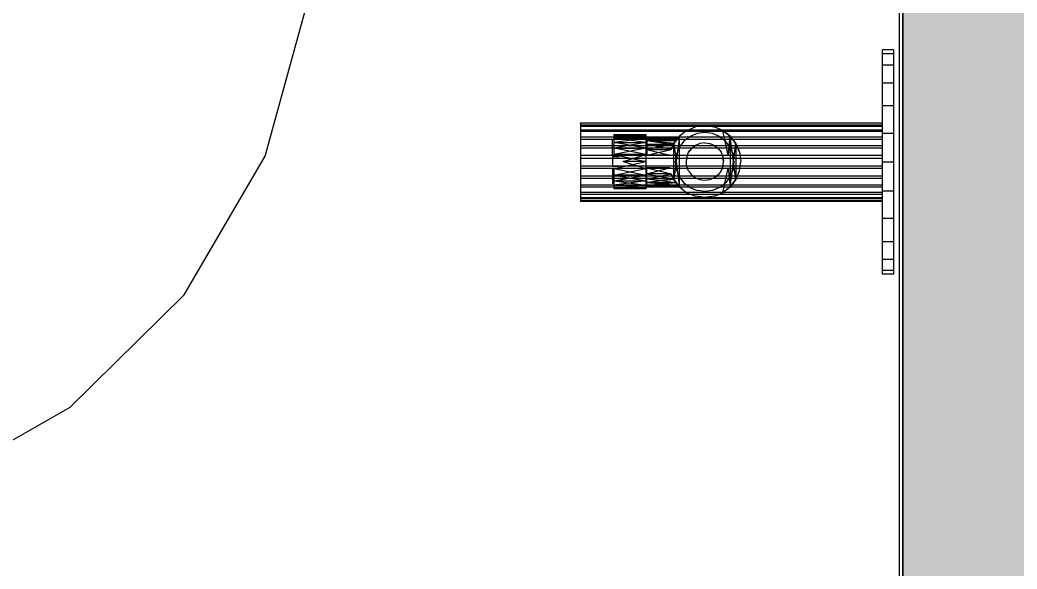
# Model space of a CAD drawing. Header units: inches. Extents: x 0 to 54693, y 0 to 31146.
# Drawn here: x 51013.5 to 51284.2, y 9166.4 to 9315.4 of the extents above; entities that cross this region are included whole.
import ezdxf

# ---------------------------------------------------------------- set-up
doc = ezdxf.new("R2010")
doc.units = ezdxf.units.IN
doc.header["$MEASUREMENT"] = 0
doc.layers.add('Added', color=3, linetype='Continuous')

msp = doc.modelspace()

# ---------------------------------------------------------------- linework, layer by layer
at = {"layer": 'Added', "linetype": 'Continuous', "lineweight": -2, "ltscale": 0.18}
for p, q in [((51253.23, 18348.31), (51253.23, 5148.32)), ((51252.23, 9843.35), (51252.23, 7968.35)), ((51252.23, 9843.35), (51252.23, 7968.35)), ((51253.23, 7968.35), (51253.23, 9843.35)), ((51253.23, 9843.35), (51253.23, 7968.35)), ((51253.23, 7968.35), (51253.23, 9843.35)), ((51080.1, 9278.44), (51091.65, 9320.47)), ((51247.67, 9246.41), (51247.67, 9307.3)), ((51250.67, 9307.3), (51247.67, 9307.3)), ((51250.67, 9306.26), (51247.67, 9306.26)), ((51250.67, 9307.3), (51250.67, 9246.41)), ((51247.67, 9303.22), (51250.67, 9303.22)), ((51247.67, 9298.38), (51250.67, 9298.38)), ((51250.67, 9292.08), (51247.67, 9292.08)), ((51165.67, 9287.5), (51247.67, 9287.5)), ((51165.67, 9287.5), (51165.67, 9266.21)), ((51165.67, 9287.41), (51165.67, 9287.5)), ((51247.67, 9287.41), (51165.67, 9287.41)), ((51247.67, 9286.86), (51165.67, 9286.86)), ((51165.67, 9286.61), (51247.67, 9286.61)), ((51194.56, 9285.42), (51196.91, 9286.39)), ((51199.43, 9286.73), (51196.91, 9286.39)), ((51199.43, 9286.73), (51201.96, 9286.39)), ((51204.31, 9285.42), (51201.96, 9286.39)), ((51247.67, 9287.41), (51247.67, 9287.5)), ((51165.67, 9285.55), (51247.67, 9285.55)), ((51247.67, 9285.13), (51165.67, 9285.13)), ((51247.67, 9283.63), (51165.67, 9283.63)), ((51165.67, 9283.1), (51247.67, 9283.1)), ((51183.42, 9284.34), (51174.85, 9284.09)), ((51183.42, 9284.09), (51174.85, 9284.34)), ((51174.85, 9284.34), (51183.42, 9284.34)), ((51174.85, 9278.88), (51174.85, 9284.34)), ((51174.85, 9284.09), (51183.42, 9284.09)), ((51174.85, 9283.36), (51183.42, 9284.09)), ((51183.42, 9283.36), (51174.85, 9283.36)), ((51183.42, 9282.19), (51174.85, 9283.36)), ((51183.42, 9283.36), (51174.85, 9282.19)), ((51183.42, 9284.34), (51183.42, 9269.61)), ((51192.32, 9283.58), (51183.68, 9283.58)), ((51183.68, 9283.58), (51183.68, 9283.36)), ((51183.68, 9283.36), (51192.32, 9283.58)), ((51183.68, 9283.58), (51192.15, 9283.36)), ((51183.68, 9282.7), (51192.15, 9283.36)), ((51192.15, 9283.36), (51183.68, 9283.36)), ((51183.68, 9283.36), (51191.64, 9282.7)), ((51183.68, 9283.36), (51183.68, 9278.69)), ((51192.53, 9283.88), (51190.98, 9272.1)), ((51192.53, 9283.88), (51190.98, 9281.86)), ((51191.64, 9282.7), (51192.15, 9283.36)), ((51192.15, 9283.36), (51191.64, 9282.7)), ((51192.15, 9283.36), (51192.32, 9283.58)), ((51192.32, 9283.58), (51192.15, 9283.36)), ((51192.53, 9270.07), (51192.53, 9283.88)), ((51194.56, 9285.42), (51192.54, 9283.87)), ((51195.43, 9283.78), (51193.78, 9282.51)), ((51197.36, 9284.58), (51195.43, 9283.78)), ((51199.43, 9284.85), (51197.36, 9284.58)), ((51201.5, 9284.58), (51199.43, 9284.85)), ((51203.43, 9283.78), (51201.5, 9284.58)), ((51203.43, 9283.78), (51205.09, 9282.51)), ((51204.31, 9285.42), (51206.33, 9283.87)), ((51205.81, 9278.69), (51204.32, 9285.44)), ((51206.34, 9283.88), (51204.32, 9285.44)), ((51206.34, 9283.88), (51205.81, 9278.69)), ((51205.81, 9278.69), (51206.34, 9283.88)), ((51206.33, 9283.87), (51207.88, 9281.85)), ((51207.89, 9272.1), (51206.34, 9283.88)), ((51206.34, 9283.88), (51206.34, 9270.07)), ((51207.89, 9281.86), (51206.34, 9283.88)), ((51247.67, 9284.73), (51250.67, 9284.73)), ((51247.67, 9281.26), (51165.67, 9281.26)), ((51247.67, 9280.63), (51165.67, 9280.63)), ((51174.41, 9278.77), (51174.41, 9282.98)), ((51183.42, 9280.66), (51174.85, 9282.19)), ((51183.42, 9282.19), (51174.85, 9280.66)), ((51174.85, 9282.19), (51183.42, 9282.19)), ((51183.42, 9280.66), (51174.85, 9278.88)), ((51183.42, 9278.88), (51174.85, 9280.66)), ((51174.85, 9280.66), (51183.42, 9280.66)), ((51183.68, 9282.7), (51191.64, 9282.7)), ((51183.68, 9282.7), (51190.91, 9281.65)), ((51190.99, 9281.85), (51183.68, 9282.7)), ((51183.68, 9281.65), (51190.99, 9281.85)), ((51190.91, 9281.65), (51183.68, 9281.65)), ((51190.34, 9280.28), (51183.68, 9281.65)), ((51190.91, 9281.65), (51183.68, 9280.28)), ((51190.34, 9280.28), (51190.91, 9281.65)), ((51190.91, 9281.65), (51190.34, 9280.28)), ((51190.98, 9272.1), (51190.98, 9281.86)), ((51190.98, 9281.86), (51192.53, 9270.07)), ((51190.99, 9281.85), (51191.64, 9282.7)), ((51191.64, 9282.7), (51190.99, 9281.85)), ((51192.5, 9280.85), (51191.71, 9278.93)), ((51193.78, 9282.51), (51192.5, 9280.85)), ((51195.03, 9279.52), (51195.84, 9280.57)), ((51195.84, 9280.57), (51195.03, 9279.52)), ((51195.84, 9280.57), (51196.89, 9281.38)), ((51196.89, 9281.38), (51195.84, 9280.57)), ((51198.12, 9281.88), (51196.89, 9281.38)), ((51199.43, 9282.06), (51198.12, 9281.88)), ((51199.43, 9282.06), (51200.75, 9281.88)), ((51201.97, 9281.38), (51200.75, 9281.88)), ((51201.97, 9281.38), (51203.03, 9280.57)), ((51203.03, 9280.57), (51203.83, 9279.52)), ((51206.36, 9280.85), (51205.09, 9282.51)), ((51206.34, 9270.07), (51207.89, 9281.86)), ((51206.36, 9280.85), (51207.16, 9278.93)), ((51208.85, 9279.5), (51207.88, 9281.85)), ((51207.88, 9281.85), (51208.85, 9279.5)), ((51207.89, 9281.86), (51207.89, 9272.1)), ((51058.05, 9240.83), (51080.1, 9278.44)), ((51247.67, 9278.59), (51165.67, 9278.59)), ((51165.67, 9277.92), (51247.67, 9277.92)), ((51176.22, 9278.25), (51174.41, 9278.25)), ((51174.41, 9278.25), (51174.41, 9275.71)), ((51183.42, 9278.88), (51174.85, 9278.88)), ((51174.85, 9278.88), (51183.42, 9276.98)), ((51177.24, 9276.98), (51183.42, 9278.88)), ((51183.68, 9280.28), (51190.34, 9280.28)), ((51183.68, 9278.69), (51190.34, 9280.28)), ((51183.68, 9280.28), (51189.91, 9278.69)), ((51189.91, 9278.69), (51183.68, 9278.69)), ((51191.43, 9276.85), (51191.71, 9278.93)), ((51194.53, 9278.29), (51194.35, 9276.98)), ((51194.53, 9278.29), (51194.35, 9276.98)), ((51194.53, 9278.29), (51195.03, 9279.52)), ((51203.83, 9279.52), (51204.34, 9278.29)), ((51204.51, 9276.98), (51204.34, 9278.29)), ((51204.34, 9278.29), (51204.51, 9276.98)), ((51207.43, 9276.85), (51207.16, 9278.93)), ((51208.85, 9279.5), (51209.18, 9276.98)), ((51165.67, 9275.79), (51247.67, 9275.79)), ((51247.67, 9275.12), (51165.67, 9275.12)), ((51174.41, 9275.71), (51176.22, 9275.71)), ((51174.41, 9275.19), (51174.41, 9270.98)), ((51174.85, 9275.07), (51183.42, 9276.98)), ((51183.42, 9275.07), (51174.85, 9275.07)), ((51174.85, 9273.3), (51183.42, 9275.07)), ((51174.85, 9275.07), (51183.42, 9273.3)), ((51174.85, 9269.61), (51174.85, 9275.07)), ((51183.42, 9276.98), (51177.24, 9276.98)), ((51177.24, 9276.98), (51183.42, 9275.07)), ((51183.68, 9275.27), (51190.34, 9273.68)), ((51183.68, 9273.68), (51189.91, 9275.27)), ((51189.91, 9275.27), (51183.68, 9275.27)), ((51183.68, 9270.37), (51183.68, 9275.27)), ((51191.71, 9274.78), (51191.43, 9276.85)), ((51194.53, 9275.66), (51194.35, 9276.98)), ((51195.03, 9274.44), (51194.53, 9275.66)), ((51204.34, 9275.66), (51203.83, 9274.44)), ((51203.83, 9274.44), (51204.34, 9275.66)), ((51204.32, 9268.52), (51205.81, 9275.27)), ((51204.34, 9275.66), (51204.51, 9276.98)), ((51205.81, 9275.27), (51206.34, 9270.07)), ((51207.16, 9274.78), (51207.43, 9276.85)), ((51208.85, 9274.45), (51209.18, 9276.98)), ((51250.67, 9276.85), (51247.67, 9276.85)), ((51165.67, 9273.07), (51247.67, 9273.07)), ((51165.67, 9272.45), (51247.67, 9272.45)), ((51183.42, 9273.3), (51174.85, 9273.3)), ((51174.85, 9273.3), (51183.42, 9271.77)), ((51174.85, 9271.77), (51183.42, 9273.3)), ((51183.68, 9273.68), (51190.91, 9272.31)), ((51190.34, 9273.68), (51183.68, 9273.68)), ((51183.68, 9272.31), (51190.34, 9273.68)), ((51190.91, 9272.31), (51183.68, 9272.31)), ((51183.68, 9271.26), (51190.91, 9272.31)), ((51183.68, 9272.31), (51191.64, 9271.26)), ((51190.34, 9273.68), (51190.91, 9272.31)), ((51191.71, 9274.78), (51192.5, 9272.85)), ((51192.5, 9272.85), (51193.78, 9271.2)), ((51195.03, 9274.44), (51195.84, 9273.39)), ((51195.84, 9273.39), (51196.89, 9272.58)), ((51196.89, 9272.58), (51198.12, 9272.07)), ((51200.75, 9272.07), (51201.97, 9272.58)), ((51201.97, 9272.58), (51203.03, 9273.39)), ((51203.03, 9273.39), (51201.97, 9272.58)), ((51203.83, 9274.44), (51203.03, 9273.39)), ((51206.36, 9272.85), (51205.09, 9271.2)), ((51206.36, 9272.85), (51207.16, 9274.78)), ((51207.88, 9272.1), (51208.85, 9274.45)), ((51247.67, 9270.61), (51165.67, 9270.61)), ((51165.67, 9270.08), (51247.67, 9270.08)), ((51183.42, 9271.77), (51174.85, 9270.6)), ((51174.85, 9271.77), (51183.42, 9271.77)), ((51174.85, 9271.77), (51183.42, 9270.6)), ((51183.42, 9270.6), (51174.85, 9269.86)), ((51174.85, 9270.6), (51183.42, 9270.6)), ((51174.85, 9269.61), (51183.42, 9269.86)), ((51174.85, 9269.86), (51183.42, 9269.61)), ((51174.85, 9269.86), (51183.42, 9269.86)), ((51183.42, 9269.61), (51174.85, 9269.61)), ((51190.99, 9272.1), (51183.68, 9271.26)), ((51183.68, 9270.6), (51191.64, 9271.26)), ((51183.68, 9271.26), (51192.15, 9270.6)), ((51183.68, 9271.26), (51191.64, 9271.26)), ((51192.15, 9270.6), (51183.68, 9270.37)), ((51183.68, 9270.6), (51192.15, 9270.6)), ((51192.32, 9270.37), (51183.68, 9270.6)), ((51192.32, 9270.37), (51183.68, 9270.37)), ((51192.53, 9270.07), (51190.98, 9272.1)), ((51191.64, 9271.26), (51190.99, 9272.1)), ((51192.15, 9270.6), (51190.99, 9272.1)), ((51190.99, 9272.1), (51192.54, 9270.08)), ((51191.64, 9271.26), (51192.15, 9270.6)), ((51192.15, 9270.6), (51192.32, 9270.37)), ((51192.54, 9270.08), (51192.15, 9270.6)), ((51192.15, 9270.6), (51192.54, 9270.08)), ((51192.54, 9270.08), (51194.56, 9268.54)), ((51193.78, 9271.2), (51195.43, 9269.93)), ((51195.43, 9269.93), (51197.36, 9269.13)), ((51198.12, 9272.07), (51199.43, 9271.9)), ((51199.43, 9271.9), (51200.75, 9272.07)), ((51203.43, 9269.93), (51201.5, 9269.13)), ((51203.43, 9269.93), (51205.09, 9271.2)), ((51206.33, 9270.08), (51204.31, 9268.54)), ((51206.34, 9270.07), (51204.32, 9268.52)), ((51206.33, 9270.08), (51207.88, 9272.1)), ((51206.33, 9270.08), (51207.88, 9272.1)), ((51207.89, 9272.1), (51206.34, 9270.07)), ((51247.67, 9268.58), (51165.67, 9268.58)), ((51165.67, 9268.16), (51247.67, 9268.16)), ((51247.67, 9267.1), (51165.67, 9267.1)), ((51247.67, 9266.84), (51165.67, 9266.84)), ((51194.56, 9268.54), (51196.91, 9267.56)), ((51199.43, 9267.23), (51196.91, 9267.56)), ((51199.43, 9268.85), (51197.36, 9269.13)), ((51201.5, 9269.13), (51199.43, 9268.85)), ((51201.96, 9267.56), (51199.43, 9267.23)), ((51201.96, 9267.56), (51204.31, 9268.54)), ((51250.67, 9268.97), (51247.67, 9268.97)), ((51247.67, 9266.3), (51165.67, 9266.3)), ((51165.67, 9266.21), (51247.67, 9266.21)), ((51247.67, 9261.63), (51250.67, 9261.63)), ((51247.67, 9255.33), (51250.67, 9255.33)), ((51247.67, 9250.49), (51250.67, 9250.49)), ((51250.67, 9247.45), (51247.67, 9247.45)), ((51250.67, 9246.41), (51247.67, 9246.41)), ((51058.05, 9240.83), (51027.02, 9210.2)), ((51027.02, 9210.2), (50989.13, 9188.65))]:
    msp.add_line(p, q, dxfattribs=at)
msp.add_solid([(51353.23, 5048.32), (51253.23, 5048.32), (51353.23, 18348.31), (51253.23, 18348.31)], dxfattribs=at)

doc.saveas('drawing.dxf')
